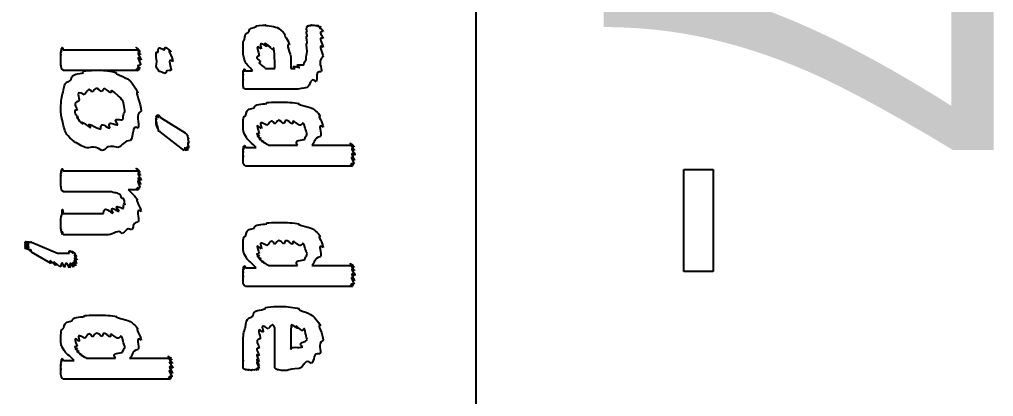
# Model space of a CAD drawing. Header units: millimetres. Extents: x 0 to 33.1, y 1.5 to 45.3.
# Drawn here: x 0.5289 to 0.9744, y 2.9856 to 3.158 of the extents above; entities that cross this region are included whole.
import ezdxf

# ---------------------------------------------------------------- set-up
doc = ezdxf.new("R2010")
doc.units = ezdxf.units.MM
doc.header["$MEASUREMENT"] = 0
doc.layers.get('0').update_dxf_attribs({"linetype": 'CONTINUOUS'})

msp = doc.modelspace()

# ---------------------------------------------------------------- linework, layer by layer
at = {"color": 11, "linetype": 'Continuous'}
for p, q in [((0.737793, 1.78108), (0.737793, 6.90446)), ((0.548882, 3.14421), (0.583171, 3.14421)), ((0.645671, 3.13564), (0.645671, 3.13911)), ((0.653049, 3.13997), (0.653049, 3.13564)), ((0.583171, 3.13465), (0.548882, 3.13465)), ((0.595324, 3.13336), (0.595324, 3.13336)), ((0.632215, 3.13456), (0.635471, 3.13456)), ((0.641331, 3.13564), (0.645671, 3.13564)), ((0.653049, 3.13564), (0.655003, 3.13564)), ((0.655003, 3.12608), (0.632215, 3.12608)), ((0.593804, 3.1129), (0.604656, 3.10618)), ((0.566026, 3.10792), (0.566026, 3.10792)), ((0.604221, 3.09814), (0.593153, 3.10661)), ((0.566461, 3.09814), (0.566461, 3.09814)), ((0.632433, 3.09944), (0.637207, 3.09944)), ((0.64285, 3.10053), (0.656088, 3.10053)), ((0.662597, 3.10053), (0.681261, 3.10053)), ((0.548882, 3.08882), (0.583171, 3.08882)), ((0.681261, 3.09099), (0.632215, 3.09099)), ((0.83279, 3.04275), (0.83279, 3.08946)), ((0.83279, 3.08946), (0.846138, 3.08946)), ((0.846138, 3.08946), (0.846138, 3.04275)), ((0.571018, 3.07926), (0.548882, 3.07926)), ((0.583171, 3.08014), (0.578614, 3.08014)), ((0.548882, 3.06928), (0.567329, 3.06928)), ((0.569499, 3.05951), (0.548882, 3.05951)), ((0.534343, 3.05621), (0.546278, 3.05122)), ((0.543024, 3.04665), (0.534343, 3.05165)), ((0.546278, 3.05122), (0.551704, 3.05122)), ((0.551704, 3.04449), (0.551704, 3.04449)), ((0.632433, 3.04443), (0.637207, 3.04443)), ((0.64285, 3.04551), (0.656088, 3.04551)), ((0.662597, 3.04551), (0.681261, 3.04551)), ((0.846138, 3.04275), (0.83279, 3.04275)), ((0.681261, 3.03597), (0.632215, 3.03597)), ((0.645671, 2.99946), (0.645671, 3.01704)), ((0.653049, 3.01704), (0.653049, 3.00706)), ((0.5491, 3.00206), (0.553874, 3.00206)), ((0.559517, 3.00315), (0.572754, 3.00315)), ((0.579264, 3.00315), (0.597928, 3.00315)), ((0.650011, 2.9975), (0.648708, 2.9975)), ((0.597928, 2.9936), (0.548882, 2.9936))]:
    msp.add_line(p, q, dxfattribs=at)
for points in [[(0.633735, 3.15235), (0.633843, 3.1544), (0.635906, 3.15419), (0.637207, 3.15474)], [(0.637207, 3.15474), (0.636447, 3.15539), (0.639919, 3.15539), (0.641547, 3.15539)], [(0.641547, 3.15539), (0.640082, 3.15539), (0.64529, 3.15506), (0.646756, 3.15429)], [(0.660428, 3.15408), (0.659885, 3.15483), (0.660482, 3.15462), (0.660644, 3.15474)], [(0.660644, 3.15474), (0.660211, 3.15511), (0.660969, 3.15506), (0.661296, 3.15517)], [(0.661296, 3.15517), (0.660753, 3.15528), (0.661947, 3.15528), (0.662381, 3.15539)], [(0.662381, 3.15539), (0.661621, 3.15539), (0.663249, 3.15539), (0.663683, 3.15539)], [(0.663683, 3.15539), (0.662924, 3.15539), (0.665201, 3.15533), (0.665636, 3.15517)], [(0.665636, 3.15517), (0.663792, 3.15511), (0.666504, 3.15483), (0.666938, 3.15451)], [(0.631782, 3.14887), (0.631999, 3.15235), (0.632867, 3.15136), (0.633735, 3.15235)], [(0.646756, 3.15429), (0.647624, 3.15397), (0.64936, 3.15256), (0.650228, 3.15126)], [(0.650228, 3.15126), (0.649468, 3.15136), (0.651964, 3.14839), (0.652399, 3.14649)], [(0.660428, 3.15278), (0.659885, 3.15424), (0.660428, 3.15381), (0.660428, 3.15408)], [(0.660428, 3.15061), (0.659885, 3.1531), (0.660428, 3.15224), (0.660428, 3.15278)], [(0.660428, 3.14757), (0.659885, 3.15136), (0.660428, 3.14974), (0.660428, 3.15061)], [(0.666938, 3.15451), (0.664822, 3.1544), (0.667806, 3.15343), (0.667806, 3.15256)], [(0.667806, 3.15256), (0.664822, 3.1525), (0.667806, 3.1505), (0.667806, 3.14931)], [(0.548014, 3.14333), (0.548068, 3.14638), (0.548286, 3.14387), (0.548449, 3.14399)], [(0.548449, 3.14399), (0.54834, 3.14671), (0.548719, 3.14421), (0.548882, 3.14421)], [(0.583171, 3.14421), (0.580783, 3.14671), (0.583442, 3.14415), (0.583604, 3.14399)], [(0.583604, 3.14399), (0.581218, 3.14638), (0.584039, 3.14367), (0.584039, 3.14333)], [(0.592285, 3.14312), (0.591906, 3.14671), (0.593858, 3.14421), (0.595324, 3.14421)], [(0.595324, 3.14421), (0.594781, 3.14671), (0.597711, 3.14387), (0.598144, 3.14312)], [(0.631131, 3.14432), (0.631131, 3.14974), (0.631347, 3.14757), (0.631782, 3.14887)], [(0.639378, 3.14453), (0.636014, 3.14746), (0.63851, 3.14279), (0.63851, 3.1415)], [(0.641982, 3.14561), (0.637207, 3.14887), (0.639919, 3.14529), (0.639378, 3.14453)], [(0.6435, 3.1454), (0.638943, 3.14887), (0.642524, 3.14561), (0.641982, 3.14561)], [(0.644803, 3.1441), (0.639919, 3.14844), (0.644043, 3.14513), (0.6435, 3.1454)], [(0.645454, 3.14214), (0.645128, 3.14729), (0.645074, 3.14356), (0.644803, 3.1441)], [(0.652399, 3.14649), (0.650336, 3.14746), (0.653049, 3.14231), (0.653049, 3.13997)], [(0.660428, 3.14344), (0.659885, 3.14887), (0.660428, 3.14626), (0.660428, 3.14757)], [(0.667806, 3.14931), (0.664822, 3.15018), (0.667806, 3.14686), (0.667806, 3.1454)], [(0.667806, 3.1454), (0.664822, 3.14729), (0.667806, 3.14253), (0.667806, 3.14106)], [(0.547797, 3.14182), (0.547906, 3.14567), (0.548014, 3.1429), (0.548014, 3.14333)], [(0.547797, 3.13943), (0.547797, 3.14438), (0.547797, 3.14111), (0.547797, 3.14182)], [(0.584039, 3.14333), (0.581326, 3.14567), (0.584256, 3.14242), (0.584256, 3.14182)], [(0.584256, 3.14182), (0.581489, 3.14438), (0.584472, 3.14031), (0.584472, 3.13943)], [(0.584472, 3.13943), (0.581489, 3.14264), (0.584364, 3.13786), (0.584256, 3.13726)], [(0.591635, 3.13878), (0.590875, 3.14524), (0.591851, 3.14242), (0.592285, 3.14312)], [(0.598144, 3.14312), (0.595811, 3.14524), (0.599012, 3.14094), (0.599012, 3.13878)], [(0.631999, 3.13911), (0.631131, 3.14165), (0.631131, 3.14258), (0.631131, 3.14432)], [(0.63851, 3.1415), (0.636014, 3.14051), (0.638726, 3.13954), (0.63916, 3.13867)], [(0.645671, 3.13911), (0.645454, 3.14106), (0.645562, 3.14128), (0.645454, 3.14214)], [(0.659993, 3.13976), (0.659885, 3.14139), (0.660428, 3.14204), (0.660428, 3.14344)], [(0.547797, 3.13726), (0.547797, 3.13803), (0.547797, 3.13857), (0.547797, 3.13943)], [(0.548014, 3.13574), (0.547906, 3.13672), (0.547906, 3.13656), (0.547797, 3.13726)], [(0.584256, 3.13726), (0.581326, 3.13672), (0.584147, 3.13607), (0.584039, 3.13574)], [(0.592503, 3.13465), (0.590875, 3.13639), (0.591635, 3.13678), (0.591635, 3.13878)], [(0.599012, 3.13878), (0.595811, 3.14106), (0.598687, 3.13542), (0.598144, 3.13465)], [(0.635471, 3.13456), (0.632433, 3.13818), (0.632704, 3.13738), (0.631999, 3.13911)], [(0.63916, 3.13867), (0.637044, 3.13861), (0.640463, 3.13667), (0.641331, 3.13564)], [(0.655003, 3.13564), (0.652507, 3.13758), (0.656575, 3.13579), (0.657172, 3.13607)], [(0.657172, 3.13607), (0.653808, 3.13818), (0.658475, 3.13683), (0.658908, 3.13738)], [(0.658908, 3.13738), (0.659451, 3.13932), (0.659831, 3.13878), (0.659993, 3.13976)], [(0.667806, 3.14106), (0.664822, 3.13846), (0.667481, 3.13601), (0.666938, 3.13411)], [(0.548449, 3.13488), (0.548068, 3.13596), (0.548122, 3.13531), (0.548014, 3.13574)], [(0.548882, 3.13465), (0.54834, 3.13569), (0.548557, 3.13476), (0.548449, 3.13488)], [(0.552572, 3.13049), (0.552572, 3.1334), (0.556044, 3.13303), (0.558214, 3.13374)], [(0.558214, 3.13374), (0.556912, 3.13482), (0.562879, 3.13482), (0.56581, 3.13482)], [(0.56581, 3.13482), (0.567165, 3.13482), (0.571018, 3.1345), (0.573188, 3.13374)], [(0.573188, 3.13374), (0.571669, 3.13325), (0.577419, 3.13172), (0.579047, 3.13026)], [(0.583604, 3.13488), (0.580783, 3.13569), (0.583279, 3.13465), (0.583171, 3.13465)], [(0.584039, 3.13574), (0.581218, 3.13596), (0.583876, 3.13504), (0.583604, 3.13488)], [(0.595324, 3.13336), (0.592068, 3.13482), (0.593044, 3.13379), (0.592503, 3.13465)], [(0.598144, 3.13465), (0.594781, 3.13482), (0.596733, 3.13336), (0.595324, 3.13336)], [(0.631131, 3.13282), (0.631239, 3.13629), (0.631401, 3.13385), (0.631565, 3.13411)], [(0.631131, 3.13043), (0.631131, 3.13499), (0.631131, 3.13211), (0.631131, 3.13282)], [(0.631131, 3.12782), (0.631131, 3.13297), (0.631131, 3.12929), (0.631131, 3.13043)], [(0.631565, 3.13411), (0.631565, 3.13687), (0.63189, 3.13456), (0.632215, 3.13456)], [(0.666938, 3.13411), (0.663683, 3.13471), (0.665528, 3.13075), (0.664551, 3.12956)], [(0.548882, 3.12483), (0.549371, 3.13037), (0.550944, 3.1289), (0.552572, 3.13049)], [(0.566243, 3.12506), (0.563097, 3.12831), (0.563206, 3.125), (0.561903, 3.12483)], [(0.570367, 3.12463), (0.566135, 3.12831), (0.567654, 3.12506), (0.566243, 3.12506)], [(0.579047, 3.13026), (0.57959, 3.13021), (0.582086, 3.12674), (0.582954, 3.1244)], [(0.664551, 3.12956), (0.661621, 3.13226), (0.662164, 3.12739), (0.660428, 3.12696)], [(0.547797, 3.11703), (0.547797, 3.12125), (0.548122, 3.12256), (0.548882, 3.12483)], [(0.558431, 3.12354), (0.553874, 3.12657), (0.556586, 3.1219), (0.556044, 3.12071)], [(0.561903, 3.12483), (0.560493, 3.12788), (0.559407, 3.12414), (0.558431, 3.12354)], [(0.574056, 3.1231), (0.568901, 3.12761), (0.571778, 3.12418), (0.570367, 3.12463)], [(0.582954, 3.1244), (0.581489, 3.1256), (0.584472, 3.11936), (0.584472, 3.11615)], [(0.631565, 3.12651), (0.631239, 3.12717), (0.631239, 3.12728), (0.631131, 3.12782)], [(0.632215, 3.12608), (0.631565, 3.12663), (0.631674, 3.12625), (0.631565, 3.12651)], [(0.660428, 3.12696), (0.658311, 3.12663), (0.65701, 3.12608), (0.655003, 3.12608)], [(0.556044, 3.12071), (0.552681, 3.11963), (0.555176, 3.11822), (0.555176, 3.1166)], [(0.576226, 3.1205), (0.575575, 3.12169), (0.575032, 3.1224), (0.574056, 3.1231)], [(0.577094, 3.11637), (0.576551, 3.11951), (0.576768, 3.11936), (0.576226, 3.1205)], [(0.636339, 3.11768), (0.636176, 3.11942), (0.639811, 3.11919), (0.641982, 3.11963)], [(0.641982, 3.11963), (0.640679, 3.12028), (0.646593, 3.12028), (0.648926, 3.12028)], [(0.648926, 3.12028), (0.650499, 3.12028), (0.654406, 3.12007), (0.656739, 3.11963)], [(0.656739, 3.11963), (0.655111, 3.11931), (0.660969, 3.11833), (0.662597, 3.11746)], [(0.5491, 3.10878), (0.547797, 3.11518), (0.547797, 3.11388), (0.547797, 3.11703)], [(0.555176, 3.1166), (0.552681, 3.1166), (0.555393, 3.11388), (0.555826, 3.11268)], [(0.576226, 3.11247), (0.576551, 3.11632), (0.577094, 3.11481), (0.577094, 3.11637)], [(0.584472, 3.11615), (0.581489, 3.11475), (0.584039, 3.11051), (0.583171, 3.10835)], [(0.591635, 3.11051), (0.590875, 3.11475), (0.591635, 3.11182), (0.591635, 3.11225)], [(0.591635, 3.11225), (0.591037, 3.11561), (0.591906, 3.11301), (0.592068, 3.11313)], [(0.592068, 3.11313), (0.591471, 3.11572), (0.592557, 3.11313), (0.592719, 3.11313)], [(0.592719, 3.11313), (0.591906, 3.11572), (0.593371, 3.11307), (0.593804, 3.1129)], [(0.631131, 3.109), (0.631131, 3.11496), (0.631565, 3.11301), (0.632433, 3.11442)], [(0.632433, 3.11442), (0.632975, 3.11768), (0.634711, 3.11681), (0.636339, 3.11768)], [(0.662597, 3.11746), (0.663086, 3.1174), (0.665636, 3.11524), (0.666504, 3.11376)], [(0.555826, 3.11268), (0.553711, 3.11431), (0.557129, 3.11068), (0.557997, 3.11008)], [(0.557997, 3.11008), (0.55561, 3.11301), (0.560167, 3.10889), (0.561469, 3.10856)], [(0.561469, 3.10856), (0.558322, 3.11225), (0.564399, 3.10792), (0.566026, 3.10792)], [(0.566026, 3.10792), (0.566026, 3.11225), (0.568847, 3.10807), (0.57015, 3.10835)], [(0.57015, 3.10835), (0.568739, 3.11285), (0.572808, 3.10915), (0.573839, 3.10986)], [(0.573839, 3.10986), (0.570801, 3.11415), (0.575629, 3.11133), (0.576226, 3.11247)], [(0.583171, 3.10835), (0.579915, 3.11025), (0.581272, 3.10417), (0.579699, 3.10271)], [(0.591635, 3.109), (0.590875, 3.11344), (0.591635, 3.10997), (0.591635, 3.11051)], [(0.592068, 3.10813), (0.591037, 3.11257), (0.591743, 3.10856), (0.591635, 3.109)], [(0.592503, 3.10747), (0.591308, 3.11214), (0.592176, 3.10786), (0.592068, 3.10813)], [(0.639378, 3.10813), (0.636014, 3.1116), (0.63851, 3.10682), (0.63851, 3.10596)], [(0.641982, 3.10965), (0.637315, 3.11279), (0.640082, 3.10872), (0.639378, 3.10813)], [(0.645454, 3.11029), (0.643989, 3.1135), (0.642958, 3.10997), (0.641982, 3.10965)], [(0.649576, 3.11051), (0.646593, 3.11376), (0.646756, 3.11046), (0.645454, 3.11029)], [(0.653483, 3.11029), (0.64936, 3.11376), (0.650879, 3.11051), (0.649576, 3.11051)], [(0.656956, 3.10965), (0.651964, 3.1135), (0.654785, 3.11019), (0.653483, 3.11029)], [(0.65956, 3.10813), (0.658746, 3.11279), (0.658094, 3.10921), (0.656956, 3.10965)], [(0.666504, 3.11376), (0.664822, 3.11453), (0.667806, 3.11068), (0.667806, 3.10878)], [(0.667806, 3.10878), (0.664822, 3.11106), (0.667372, 3.10574), (0.666504, 3.10444)], [(0.553006, 3.10292), (0.549642, 3.1059), (0.550076, 3.1065), (0.5491, 3.10878)], [(0.593153, 3.10661), (0.591635, 3.10704), (0.592611, 3.10721), (0.592503, 3.10747)], [(0.604656, 3.10618), (0.604492, 3.10633), (0.605143, 3.10585), (0.605306, 3.10553)], [(0.605306, 3.10553), (0.604926, 3.10574), (0.605794, 3.10499), (0.605957, 3.10465)], [(0.63265, 3.104), (0.631131, 3.10639), (0.631131, 3.10726), (0.631131, 3.109)], [(0.63851, 3.10596), (0.636014, 3.10568), (0.638564, 3.10519), (0.638726, 3.10487)], [(0.659343, 3.10335), (0.659885, 3.10508), (0.660428, 3.10499), (0.660428, 3.10596)], [(0.660428, 3.10596), (0.659885, 3.10682), (0.660101, 3.10742), (0.65956, 3.10813)], [(0.558865, 3.09944), (0.553006, 3.10271), (0.554742, 3.10135), (0.553006, 3.10292)], [(0.579699, 3.10271), (0.576714, 3.10271), (0.576118, 3.10021), (0.573839, 3.09944)], [(0.606174, 3.09924), (0.605089, 3.10129), (0.605849, 3.09831), (0.60574, 3.09814)], [(0.605957, 3.10465), (0.605197, 3.10504), (0.606174, 3.10379), (0.606174, 3.10335)], [(0.606174, 3.10335), (0.60536, 3.104), (0.606392, 3.10215), (0.606392, 3.1014)], [(0.606392, 3.1014), (0.60536, 3.10243), (0.606282, 3.09983), (0.606174, 3.09924)], [(0.631347, 3.09858), (0.631401, 3.10151), (0.631619, 3.09912), (0.631782, 3.09924)], [(0.631782, 3.09924), (0.631674, 3.10178), (0.632107, 3.09944), (0.632433, 3.09944)], [(0.637207, 3.09944), (0.633301, 3.10325), (0.633789, 3.10243), (0.63265, 3.104)], [(0.638726, 3.10487), (0.636339, 3.10499), (0.639051, 3.104), (0.639378, 3.10357)], [(0.639378, 3.10357), (0.637044, 3.10394), (0.640246, 3.10249), (0.640679, 3.10206)], [(0.640679, 3.10206), (0.638075, 3.10308), (0.641982, 3.10113), (0.64285, 3.10053)], [(0.656088, 3.10053), (0.653808, 3.10351), (0.658583, 3.10249), (0.659343, 3.10335)], [(0.666504, 3.10444), (0.663086, 3.10379), (0.664333, 3.10183), (0.662597, 3.10053)], [(0.681261, 3.10053), (0.678549, 3.10249), (0.681532, 3.10047), (0.681694, 3.10032)], [(0.681694, 3.10032), (0.678874, 3.10221), (0.681912, 3.09999), (0.681912, 3.09967)], [(0.681912, 3.09967), (0.678982, 3.10151), (0.682129, 3.09874), (0.682129, 3.09814)], [(0.566461, 3.09814), (0.562121, 3.10113), (0.561143, 3.09858), (0.558865, 3.09944)], [(0.573839, 3.09944), (0.5676, 3.10113), (0.569174, 3.09814), (0.566461, 3.09814)], [(0.605089, 3.09793), (0.604221, 3.10097), (0.604492, 3.09804), (0.604221, 3.09814)], [(0.60574, 3.09814), (0.604764, 3.10097), (0.60536, 3.09793), (0.605089, 3.09793)], [(0.631131, 3.09728), (0.631239, 3.10075), (0.631347, 3.09814), (0.631347, 3.09858)], [(0.631131, 3.09511), (0.631131, 3.09978), (0.631131, 3.09674), (0.631131, 3.09728)], [(0.631131, 3.09315), (0.631131, 3.09814), (0.631131, 3.0944), (0.631131, 3.09511)], [(0.682129, 3.09358), (0.678982, 3.09717), (0.682021, 3.09239), (0.681912, 3.09207)], [(0.682129, 3.09814), (0.679144, 3.10032), (0.682346, 3.09685), (0.682346, 3.09597)], [(0.682346, 3.09597), (0.679144, 3.09847), (0.682238, 3.09418), (0.682129, 3.09358)], [(0.631347, 3.09185), (0.631239, 3.09239), (0.631239, 3.09261), (0.631131, 3.09315)], [(0.547797, 3.08643), (0.547906, 3.09028), (0.548014, 3.08751), (0.548014, 3.08794)], [(0.547797, 3.08404), (0.547797, 3.08897), (0.547797, 3.08572), (0.547797, 3.08643)], [(0.548014, 3.08794), (0.548068, 3.09099), (0.548286, 3.08849), (0.548449, 3.0886)], [(0.548449, 3.0886), (0.54834, 3.09131), (0.548719, 3.08882), (0.548882, 3.08882)], [(0.583171, 3.08882), (0.580783, 3.09131), (0.583442, 3.08882), (0.583604, 3.08882)], [(0.583604, 3.08882), (0.581218, 3.09115), (0.584039, 3.08849), (0.584039, 3.08817)], [(0.584039, 3.08817), (0.581326, 3.09044), (0.584256, 3.08724), (0.584256, 3.08664)], [(0.584256, 3.08664), (0.581489, 3.08925), (0.584472, 3.08535), (0.584472, 3.08447)], [(0.631782, 3.09119), (0.631401, 3.09179), (0.631456, 3.09158), (0.631347, 3.09185)], [(0.632215, 3.09099), (0.631674, 3.09153), (0.63189, 3.0911), (0.631782, 3.09119)], [(0.681694, 3.09142), (0.678549, 3.09153), (0.681369, 3.09099), (0.681261, 3.09099)], [(0.681912, 3.09207), (0.678874, 3.09196), (0.681803, 3.09158), (0.681694, 3.09142)], [(0.547797, 3.08188), (0.547797, 3.08263), (0.547797, 3.08317), (0.547797, 3.08404)], [(0.584256, 3.08251), (0.581326, 3.08653), (0.584147, 3.08154), (0.584039, 3.08122)], [(0.584472, 3.08447), (0.581489, 3.08751), (0.584364, 3.08296), (0.584256, 3.08251)], [(0.548014, 3.08035), (0.547906, 3.08132), (0.547906, 3.08117), (0.547797, 3.08188)], [(0.548449, 3.07949), (0.548068, 3.08057), (0.548122, 3.07992), (0.548014, 3.08035)], [(0.548882, 3.07926), (0.54834, 3.08029), (0.548557, 3.07937), (0.548449, 3.07949)], [(0.575575, 3.07644), (0.574544, 3.07926), (0.573025, 3.07829), (0.571018, 3.07926)], [(0.578614, 3.08014), (0.57959, 3.07926), (0.582086, 3.07699), (0.582954, 3.07536)], [(0.583604, 3.08035), (0.580783, 3.08089), (0.583279, 3.08014), (0.583171, 3.08014)], [(0.584039, 3.08122), (0.581218, 3.08117), (0.583876, 3.08051), (0.583604, 3.08035)], [(0.57449, 3.07036), (0.571072, 3.07465), (0.57601, 3.07113), (0.576443, 3.07167)], [(0.577094, 3.07362), (0.576551, 3.07742), (0.576551, 3.07547), (0.575575, 3.07644)], [(0.576443, 3.07167), (0.576551, 3.07568), (0.577094, 3.07275), (0.577094, 3.07362)], [(0.582954, 3.07536), (0.581489, 3.07596), (0.584472, 3.07189), (0.584472, 3.07015)], [(0.548449, 3.06907), (0.54834, 3.07362), (0.548719, 3.06928), (0.548882, 3.06928)], [(0.567329, 3.06928), (0.567329, 3.07362), (0.570637, 3.06939), (0.571669, 3.0695)], [(0.571669, 3.0695), (0.569499, 3.07394), (0.573731, 3.06993), (0.57449, 3.07036)], [(0.584472, 3.07015), (0.581489, 3.07232), (0.584039, 3.06668), (0.583171, 3.06538)], [(0.547797, 3.06689), (0.547906, 3.06799), (0.548014, 3.06793), (0.548014, 3.06819)], [(0.547797, 3.06429), (0.547797, 3.06668), (0.547797, 3.06619), (0.547797, 3.06689)], [(0.548014, 3.06819), (0.548068, 3.06858), (0.548286, 3.06879), (0.548449, 3.06907)], [(0.547797, 3.06213), (0.547797, 3.06483), (0.547797, 3.06342), (0.547797, 3.06429)], [(0.548014, 3.0606), (0.547906, 3.06353), (0.547906, 3.06142), (0.547797, 3.06213)], [(0.548449, 3.05974), (0.548068, 3.06278), (0.548122, 3.06017), (0.548014, 3.0606)], [(0.548882, 3.05951), (0.54834, 3.0625), (0.548557, 3.05963), (0.548449, 3.05974)], [(0.575792, 3.06017), (0.573947, 3.0625), (0.57194, 3.05951), (0.569499, 3.05951)], [(0.580132, 3.0619), (0.577419, 3.06321), (0.577528, 3.06049), (0.575792, 3.06017)], [(0.583171, 3.06538), (0.579915, 3.06494), (0.581435, 3.06278), (0.580132, 3.0619)], [(0.632433, 3.0594), (0.632975, 3.06267), (0.634711, 3.06179), (0.636339, 3.06267)], [(0.636339, 3.06267), (0.636176, 3.0644), (0.639811, 3.06418), (0.641982, 3.06461)], [(0.641982, 3.06461), (0.640679, 3.06526), (0.646593, 3.06526), (0.648926, 3.06526)], [(0.648926, 3.06526), (0.650499, 3.06526), (0.654406, 3.06506), (0.656739, 3.06461)], [(0.656739, 3.06461), (0.655111, 3.06429), (0.660969, 3.06332), (0.662597, 3.06244)], [(0.662597, 3.06244), (0.663086, 3.06239), (0.665636, 3.06022), (0.666504, 3.05875)], [(0.533475, 3.05599), (0.529135, 3.05675), (0.5338, 3.05621), (0.533908, 3.05621)], [(0.533908, 3.05621), (0.534071, 3.05675), (0.534233, 3.05621), (0.534343, 3.05621)], [(0.631131, 3.05399), (0.631131, 3.05994), (0.631565, 3.058), (0.632433, 3.0594)], [(0.641982, 3.05464), (0.637315, 3.05778), (0.640082, 3.05371), (0.639378, 3.05311)], [(0.645454, 3.05528), (0.643989, 3.05849), (0.642958, 3.05496), (0.641982, 3.05464)], [(0.649576, 3.0555), (0.646593, 3.05875), (0.646756, 3.05544), (0.645454, 3.05528)], [(0.653483, 3.05528), (0.64936, 3.05875), (0.650879, 3.0555), (0.649576, 3.0555)], [(0.656956, 3.05464), (0.651964, 3.05849), (0.654785, 3.05518), (0.653483, 3.05528)], [(0.65956, 3.05311), (0.658746, 3.05778), (0.658094, 3.05419), (0.656956, 3.05464)], [(0.666504, 3.05875), (0.664822, 3.05951), (0.667806, 3.05567), (0.667806, 3.05376)], [(0.533257, 3.05533), (0.528862, 3.05643), (0.533365, 3.05587), (0.533475, 3.05599)], [(0.533257, 3.05447), (0.528862, 3.05587), (0.533257, 3.05507), (0.533257, 3.05533)], [(0.533257, 3.05339), (0.528862, 3.05512), (0.533257, 3.05404), (0.533257, 3.05447)], [(0.533475, 3.05251), (0.528862, 3.05442), (0.533257, 3.05296), (0.533257, 3.05339)], [(0.533908, 3.05186), (0.5338, 3.05399), (0.533638, 3.05225), (0.533475, 3.05251)], [(0.534343, 3.05165), (0.534071, 3.05371), (0.534071, 3.05176), (0.533908, 3.05186)], [(0.551704, 3.05122), (0.551107, 3.05339), (0.553006, 3.05122), (0.55344, 3.05122)], [(0.55344, 3.05122), (0.552137, 3.05328), (0.554363, 3.05089), (0.554525, 3.05057)], [(0.554525, 3.05057), (0.552572, 3.05268), (0.554958, 3.04992), (0.554958, 3.04949)], [(0.63265, 3.04899), (0.631131, 3.05138), (0.631131, 3.05225), (0.631131, 3.05399)], [(0.639378, 3.05311), (0.636014, 3.05658), (0.63851, 3.05181), (0.63851, 3.05094)], [(0.660428, 3.05094), (0.659885, 3.05181), (0.660101, 3.0524), (0.65956, 3.05311)], [(0.667806, 3.05376), (0.664822, 3.05604), (0.667372, 3.05072), (0.666504, 3.04943)], [(0.54541, 3.04557), (0.540853, 3.04992), (0.543892, 3.04622), (0.543024, 3.04665)], [(0.547364, 3.04492), (0.542156, 3.04937), (0.546007, 3.04531), (0.54541, 3.04557)], [(0.549317, 3.04471), (0.548068, 3.04904), (0.547906, 3.04482), (0.547364, 3.04492)], [(0.551704, 3.04449), (0.549533, 3.04893), (0.550022, 3.0446), (0.549317, 3.04471)], [(0.55344, 3.04471), (0.551107, 3.04893), (0.552408, 3.04449), (0.551704, 3.04449)], [(0.554525, 3.04536), (0.552137, 3.04904), (0.553982, 3.04471), (0.55344, 3.04471)], [(0.554958, 3.04644), (0.552572, 3.04981), (0.554796, 3.04568), (0.554525, 3.04536)], [(0.554958, 3.04949), (0.552681, 3.05181), (0.555176, 3.04856), (0.555176, 3.04796)], [(0.555176, 3.04796), (0.552681, 3.05051), (0.555067, 3.04676), (0.554958, 3.04644)], [(0.637207, 3.04443), (0.633301, 3.04824), (0.633789, 3.04742), (0.63265, 3.04899)], [(0.63851, 3.05094), (0.636014, 3.05067), (0.638564, 3.05018), (0.638726, 3.04986)], [(0.638726, 3.04986), (0.636339, 3.04997), (0.639051, 3.04899), (0.639378, 3.04856)], [(0.639378, 3.04856), (0.637044, 3.04893), (0.640246, 3.04747), (0.640679, 3.04704)], [(0.640679, 3.04704), (0.638075, 3.04807), (0.641982, 3.04611), (0.64285, 3.04551)], [(0.656088, 3.04551), (0.653808, 3.0485), (0.658583, 3.04747), (0.659343, 3.04833)], [(0.659343, 3.04833), (0.659885, 3.05007), (0.660428, 3.04997), (0.660428, 3.05094)], [(0.666504, 3.04943), (0.663086, 3.04878), (0.664333, 3.04682), (0.662597, 3.04551)], [(0.631131, 3.04226), (0.631239, 3.04574), (0.631347, 3.04312), (0.631347, 3.04357)], [(0.631131, 3.0401), (0.631131, 3.04476), (0.631131, 3.04172), (0.631131, 3.04226)], [(0.631347, 3.04357), (0.631401, 3.0465), (0.631619, 3.04411), (0.631782, 3.04422)], [(0.631782, 3.04422), (0.631674, 3.04676), (0.632107, 3.04443), (0.632433, 3.04443)], [(0.681261, 3.04551), (0.678549, 3.04747), (0.681532, 3.04546), (0.681694, 3.04531)], [(0.681694, 3.04531), (0.678874, 3.04719), (0.681912, 3.04497), (0.681912, 3.04465)], [(0.681912, 3.04465), (0.678982, 3.0465), (0.682129, 3.04372), (0.682129, 3.04312)], [(0.682129, 3.04312), (0.679144, 3.04531), (0.682346, 3.04183), (0.682346, 3.04096)], [(0.682346, 3.04096), (0.679144, 3.04346), (0.682238, 3.03917), (0.682129, 3.03857)], [(0.631131, 3.03814), (0.631131, 3.04312), (0.631131, 3.03939), (0.631131, 3.0401)], [(0.682129, 3.03857), (0.678982, 3.04215), (0.682021, 3.03737), (0.681912, 3.03706)], [(0.631347, 3.03683), (0.631239, 3.03737), (0.631239, 3.0376), (0.631131, 3.03814)], [(0.631782, 3.03618), (0.631401, 3.03678), (0.631456, 3.03657), (0.631347, 3.03683)], [(0.632215, 3.03597), (0.631674, 3.03651), (0.63189, 3.03608), (0.631782, 3.03618)], [(0.681694, 3.0364), (0.678549, 3.03651), (0.681369, 3.03597), (0.681261, 3.03597)], [(0.681912, 3.03706), (0.678874, 3.03694), (0.681803, 3.03657), (0.681694, 3.0364)], [(0.635688, 3.02246), (0.635742, 3.02539), (0.63916, 3.02501), (0.641331, 3.02572)], [(0.641331, 3.02572), (0.640246, 3.02681), (0.646322, 3.02681), (0.64936, 3.02681)], [(0.64936, 3.02681), (0.650662, 3.02681), (0.654622, 3.02647), (0.656956, 3.02572)], [(0.656956, 3.02572), (0.655274, 3.02539), (0.661187, 3.02399), (0.662815, 3.02268)], [(0.553006, 3.02029), (0.552843, 3.02203), (0.556478, 3.02181), (0.558649, 3.02225)], [(0.558649, 3.02225), (0.557346, 3.02289), (0.56326, 3.02289), (0.565593, 3.02289)], [(0.565593, 3.02289), (0.567165, 3.02289), (0.571072, 3.02268), (0.573406, 3.02225)], [(0.573406, 3.02225), (0.571778, 3.02192), (0.577636, 3.02094), (0.579264, 3.02007)], [(0.632215, 3.01725), (0.632704, 3.02246), (0.634224, 3.02106), (0.635688, 3.02246)], [(0.662815, 3.02268), (0.663086, 3.02279), (0.665636, 3.01981), (0.666504, 3.0179)], [(0.547797, 3.01161), (0.547797, 3.01758), (0.548232, 3.01563), (0.5491, 3.01704)], [(0.5491, 3.01704), (0.549642, 3.02029), (0.551378, 3.01942), (0.553006, 3.02029)], [(0.579264, 3.02007), (0.579753, 3.02001), (0.582303, 3.01785), (0.583171, 3.01639)], [(0.583171, 3.01639), (0.581489, 3.01714), (0.584472, 3.01329), (0.584472, 3.01139)], [(0.631131, 3.0101), (0.631131, 3.01378), (0.631456, 3.01525), (0.632215, 3.01725)], [(0.640246, 3.01508), (0.63661, 3.01812), (0.639214, 3.01324), (0.638943, 3.01204)], [(0.642632, 3.0166), (0.637912, 3.01975), (0.64095, 3.01585), (0.640246, 3.01508)], [(0.645671, 3.01704), (0.644422, 3.02029), (0.643608, 3.01693), (0.642632, 3.0166)], [(0.655871, 3.01682), (0.651367, 3.02029), (0.654025, 3.01704), (0.653049, 3.01704)], [(0.65804, 3.01574), (0.653103, 3.01986), (0.656739, 3.01654), (0.655871, 3.01682)], [(0.659776, 3.01421), (0.659017, 3.01899), (0.658746, 3.01531), (0.65804, 3.01574)], [(0.666504, 3.0179), (0.664822, 3.01899), (0.667806, 3.01389), (0.667806, 3.01139)], [(0.556044, 3.01074), (0.552681, 3.01421), (0.555176, 3.00944), (0.555176, 3.00857)], [(0.558649, 3.01226), (0.553982, 3.0154), (0.556749, 3.01133), (0.556044, 3.01074)], [(0.562121, 3.01292), (0.560656, 3.01611), (0.559625, 3.01258), (0.558649, 3.01226)], [(0.566243, 3.01313), (0.56326, 3.01639), (0.563422, 3.01307), (0.562121, 3.01292)], [(0.57015, 3.01292), (0.566026, 3.01639), (0.567546, 3.01313), (0.566243, 3.01313)], [(0.573622, 3.01226), (0.568631, 3.01611), (0.571451, 3.01281), (0.57015, 3.01292)], [(0.576226, 3.01074), (0.575412, 3.0154), (0.574761, 3.01183), (0.573622, 3.01226)], [(0.584472, 3.01139), (0.581489, 3.01367), (0.584039, 3.00836), (0.583171, 3.00706)], [(0.660428, 3.01183), (0.659885, 3.01307), (0.660211, 3.01351), (0.659776, 3.01421)], [(0.549317, 3.00663), (0.547797, 3.009), (0.547797, 3.00988), (0.547797, 3.01161)], [(0.555176, 3.00857), (0.552681, 3.00831), (0.555231, 3.00782), (0.555393, 3.00749)], [(0.57601, 3.00597), (0.576551, 3.00771), (0.577094, 3.0076), (0.577094, 3.00857)], [(0.577094, 3.00857), (0.576551, 3.00944), (0.576768, 3.01004), (0.576226, 3.01074)], [(0.631131, 3.00575), (0.631131, 3.00944), (0.631131, 3.00851), (0.631131, 3.0101)], [(0.638943, 3.01204), (0.636014, 3.01118), (0.63851, 3.00944), (0.63851, 3.00771)], [(0.63851, 3.00771), (0.636014, 3.00814), (0.63851, 3.00526), (0.63851, 3.00424)], [(0.653049, 3.00706), (0.652669, 3.009), (0.657172, 3.00749), (0.658475, 3.00836)], [(0.658475, 3.00836), (0.655274, 3.01064), (0.660428, 3.01025), (0.660428, 3.01183)], [(0.667806, 3.01139), (0.664822, 3.00944), (0.667264, 3.00683), (0.666287, 3.0051)], [(0.547797, 2.99989), (0.547906, 3.00336), (0.548014, 3.00076), (0.548014, 3.00119)], [(0.548014, 3.00119), (0.548068, 3.00412), (0.548286, 3.00174), (0.548449, 3.00185)], [(0.548449, 3.00185), (0.54834, 3.00439), (0.548774, 3.00206), (0.5491, 3.00206)], [(0.553874, 3.00206), (0.549968, 3.00586), (0.550456, 3.00504), (0.549317, 3.00663)], [(0.555393, 3.00749), (0.553006, 3.0076), (0.555718, 3.00663), (0.556044, 3.00618)], [(0.556044, 3.00618), (0.553711, 3.00657), (0.556912, 3.0051), (0.557346, 3.00467)], [(0.557346, 3.00467), (0.554742, 3.00569), (0.558649, 3.00375), (0.559517, 3.00315)], [(0.572754, 3.00315), (0.570475, 3.00612), (0.57525, 3.0051), (0.57601, 3.00597)], [(0.583171, 3.00706), (0.579753, 3.0064), (0.581, 3.00444), (0.579264, 3.00315)], [(0.597928, 3.00315), (0.595215, 3.0051), (0.598199, 3.0031), (0.598361, 3.00293)], [(0.598361, 3.00293), (0.59554, 3.00483), (0.598579, 3.00261), (0.598579, 3.00228)], [(0.598579, 3.00228), (0.595649, 3.00412), (0.598796, 3.00136), (0.598796, 3.00076)], [(0.631131, 3.00206), (0.631131, 3.00672), (0.631131, 3.00435), (0.631131, 3.00575)], [(0.631131, 2.99946), (0.631131, 3.00456), (0.631131, 3.00092), (0.631131, 3.00206)], [(0.63851, 3.00424), (0.636014, 3.00597), (0.63851, 3.00217), (0.63851, 3.00142)], [(0.63851, 3.00142), (0.636014, 3.00456), (0.63851, 3.00011), (0.63851, 2.99968)], [(0.63851, 2.99968), (0.636014, 3.00353), (0.63851, 2.99869), (0.63851, 2.99837)], [(0.662381, 3.00076), (0.659614, 3.00369), (0.658908, 2.99881), (0.656739, 2.99837)], [(0.666287, 3.0051), (0.662924, 3.00597), (0.664117, 3.00196), (0.662381, 3.00076)], [(0.547797, 2.99772), (0.547797, 3.00239), (0.547797, 2.99935), (0.547797, 2.99989)], [(0.547797, 2.99576), (0.547797, 3.00076), (0.547797, 2.99701), (0.547797, 2.99772)], [(0.598796, 2.99621), (0.595649, 2.99978), (0.598687, 2.99501), (0.598579, 2.99468)], [(0.598796, 3.00076), (0.595811, 3.00293), (0.599012, 2.99946), (0.599012, 2.99858)], [(0.599012, 2.99858), (0.595811, 3.00108), (0.598904, 2.99681), (0.598796, 2.99621)], [(0.631347, 2.99815), (0.631131, 2.99858), (0.631131, 2.99875), (0.631131, 2.99946)], [(0.646322, 2.99815), (0.645454, 2.99875), (0.645671, 2.99892), (0.645671, 2.99946)], [(0.548014, 2.99447), (0.547906, 2.99501), (0.547906, 2.99522), (0.547797, 2.99576)], [(0.548449, 2.99382), (0.548068, 2.99442), (0.548122, 2.99419), (0.548014, 2.99447)], [(0.598579, 2.99468), (0.59554, 2.99457), (0.598469, 2.99419), (0.598361, 2.99403)], [(0.631999, 2.99794), (0.631565, 2.99832), (0.631619, 2.99804), (0.631347, 2.99815)], [(0.63265, 2.99772), (0.631999, 2.99815), (0.632269, 2.99783), (0.631999, 2.99794)], [(0.633518, 2.99772), (0.632433, 2.99815), (0.632921, 2.99772), (0.63265, 2.99772)], [(0.634819, 2.9975), (0.633137, 2.99804), (0.633951, 2.99761), (0.633518, 2.99772)], [(0.636556, 2.99772), (0.634278, 2.99804), (0.635525, 2.9975), (0.634819, 2.9975)], [(0.637642, 2.99772), (0.635146, 2.99815), (0.63699, 2.99772), (0.636556, 2.99772)], [(0.638292, 2.99794), (0.635742, 2.99815), (0.637912, 2.99772), (0.637642, 2.99772)], [(0.63851, 2.99837), (0.636014, 2.99849), (0.6384, 2.9981), (0.638292, 2.99794)], [(0.648708, 2.9975), (0.646431, 2.99804), (0.646864, 2.99772), (0.646322, 2.99815)], [(0.656739, 2.99837), (0.650771, 2.99804), (0.652453, 2.9975), (0.650011, 2.9975)], [(0.548882, 2.9936), (0.54834, 2.99414), (0.548557, 2.99371), (0.548449, 2.99382)], [(0.598361, 2.99403), (0.595215, 2.99414), (0.598036, 2.9936), (0.597928, 2.9936)]]:
    msp.add_open_spline(points, degree=3, dxfattribs=at)

# ---------------------------------------------------------------- texts
at = {"color": 11}
msp.add_text('7', height=0.178333, rotation=270, dxfattribs=at).set_placement((0.796112, 3.21893))

doc.saveas('drawing.dxf')
